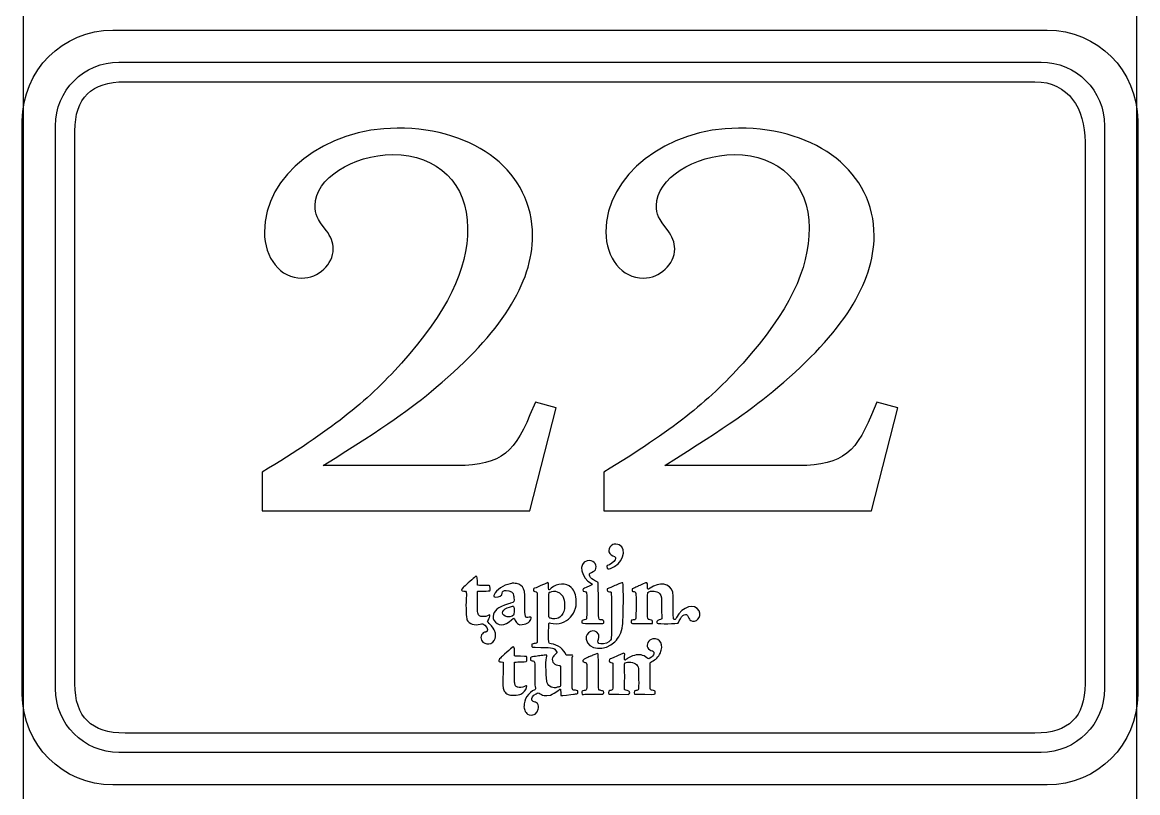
# Model space of a CAD drawing. Header units: millimetres. Extents: x 0 to 115, y 10 to 901.
# Drawn here: x -0.1 to 115.1, y 740.8 to 820.4 of the extents above; entities that cross this region are included whole.
import ezdxf

# ---------------------------------------------------------------- set-up
doc = ezdxf.new("R2010")
doc.units = ezdxf.units.MM
doc.layers.add('1', color=7, linetype='CONTINUOUS')

msp = doc.modelspace()

# ---------------------------------------------------------------- linework, layer by layer
at = {"layer": '1', "color": 7}
for p, q in [((0, 9.610394), (0, 900.64166)), ((114.999971, 900.64166), (114.999971, 9.610394)), ((9.864019, 816.269918), (105.140122, 816.269918)), ((9.864019, 816.269918), (9.864019, 816.269918)), ((10.503252, 814.241446), (104.500888, 814.241446)), ((10.503252, 814.241446), (10.503252, 814.241446)), ((3.30588, 751.565537), (3.30588, 809.693788)), ((5.317772, 752.067187), (5.317772, 809.156507)), ((111.69826, 809.693788), (111.69826, 751.565537)), ((109.686369, 808.036085), (109.686369, 752.067187)), ((52.893382, 781.15195), (52.323998, 779.841381)), ((52.323998, 769.933264), (55.055204, 780.582919)), ((55.055204, 780.582919), (52.893382, 781.15195)), ((88.17645, 781.15195), (87.607419, 779.841381)), ((87.607419, 769.933264), (90.340036, 780.582919)), ((90.340036, 780.582919), (88.17645, 781.15195)), ((43.901429, 774.602278), (30.982355, 774.602278)), ((79.18485, 774.602278), (66.267187, 774.602278)), ((24.665516, 773.920006), (24.665516, 769.933264)), ((59.950348, 773.920006), (59.950348, 769.933264)), ((24.665516, 769.933264), (52.323998, 769.933264)), ((59.950348, 769.933264), (87.607419, 769.933264)), ((60.570179, 761.976714), (60.323587, 761.864884)), ((60.323587, 761.864884), (60.323587, 761.758698)), ((63.158156, 762.001409), (62.885459, 761.871939)), ((62.885459, 761.871939), (62.885459, 761.750584)), ((58.200218, 760.706009), (58.200218, 760.000453)), ((57.04099, 759.886153), (57.115426, 760.127101)), ((57.115426, 760.127101), (57.111545, 760.570895)), ((58.200218, 760.000453), (58.194573, 759.89709)), ((58.201276, 759.697417), (58.194573, 759.239865)), ((58.204098, 759.769031), (58.201276, 759.697417)), ((65.936281, 759.81454), (65.940515, 758.798892)), ((47.786218, 759.012323), (47.510698, 759.012323)), ((47.956962, 759.107573), (47.786218, 759.012323)), ((48.538693, 759.034548), (48.515057, 758.809828)), ((48.515057, 758.809828), (48.606073, 758.647198)), ((64.018228, 758.291598), (65.008828, 758.306767)), ((65.008828, 758.306767), (65.008828, 758.439059)), ((65.940515, 758.798892), (65.892184, 758.760087)), ((51.162301, 758.232331), (51.301648, 758.164951)), ((51.301648, 758.164951), (51.537304, 758.188234)), ((60.744098, 757.277362), (60.724695, 756.700217)), ((52.537782, 756.180576), (52.530726, 756.022179)), ((52.647848, 756.212326), (52.537782, 756.180576)), ((60.724695, 756.700217), (60.659784, 756.596854)), ((62.119226, 755.163517), (62.064192, 755.200912)), ((62.109701, 754.845312), (62.119226, 755.163517)), ((49.355726, 754.331315), (49.559632, 754.321437)), ((49.559632, 754.321437), (49.557162, 754.014168)), ((55.488062, 752.897979), (55.495118, 751.850581)), ((55.495118, 751.850581), (55.443965, 751.810718)), ((62.09312, 751.48969), (62.106879, 752.03967)), ((62.146742, 751.447004), (62.09312, 751.48969)), ((54.072718, 750.855748), (54.455834, 750.90937)), ((54.455834, 750.90937), (54.636457, 750.998976)), ((57.268531, 751.340818), (57.148587, 751.379623)), ((57.275234, 751.216993), (57.268531, 751.340818)), ((61.501865, 750.989451), (62.521745, 750.985218)), ((62.521745, 750.985218), (62.572545, 751.03637)), ((104.500888, 746.980837), (10.503252, 746.980837)), ((105.140122, 744.989407), (9.864019, 744.989407))]:
    msp.add_line(p, q, dxfattribs=at)
at = {"layer": '1', "color": 1}
for p, q in [((9.224645, 819.57721), (105.779526, 819.57721)), ((9.224645, 819.57721), (9.224645, 819.57721)), ((-0.119865, 750.983807), (-0.119865, 810.227188)), ((115.124035, 810.227188), (115.124035, 750.983807)), ((105.779526, 741.634137), (9.224645, 741.634137))]:
    msp.add_line(p, q, dxfattribs=at)
for points in [[(-0.119865, 810.227188), (-0.119865, 815.407377), (4.047196, 819.57721), (9.224645, 819.57721)], [(105.779526, 819.57721), (110.956975, 819.57721), (115.124035, 815.407377), (115.124035, 810.227188)], [(9.224645, 741.634137), (4.047196, 741.634137), (-0.119865, 745.803971), (-0.119865, 750.983807)], [(115.124035, 750.983807), (115.124035, 745.803971), (110.956975, 741.634137), (105.779526, 741.634137)]]:
    msp.add_open_spline(points, degree=3, dxfattribs=at)
at = {"layer": '1', "color": 7}
for points in [[(3.30588, 809.693788), (3.30588, 813.337277), (6.231466, 816.269918), (9.864019, 816.269918)], [(105.140122, 816.269918), (108.772674, 816.269918), (111.69826, 813.337277), (111.69826, 809.693788)], [(5.317772, 809.156507), (5.317772, 812.59468), (7.005814, 814.241446), (10.503252, 814.241446)], [(104.500888, 814.241446), (107.998327, 814.241446), (109.686369, 811.472846), (109.686369, 808.036085)], [(38.608352, 809.455663), (31.153452, 809.455663), (24.892705, 804.558049), (24.892705, 798.749563)], [(52.607984, 798.349866), (52.607984, 804.841683), (46.803732, 809.455663), (38.608352, 809.455663)], [(73.893184, 809.455663), (66.437931, 809.455663), (60.177537, 804.558049), (60.177537, 798.749563)], [(87.892817, 798.349866), (87.892817, 804.841683), (82.088211, 809.455663), (73.893184, 809.455663)], [(30.129338, 801.48218), (30.129338, 804.216208), (33.998957, 806.721635), (38.153621, 806.721635)], [(38.153621, 806.721635), (42.819813, 806.721635), (45.89286, 803.703621), (45.89286, 799.147849)], [(65.412759, 801.48218), (65.412759, 804.216208), (69.283789, 806.721635), (73.437042, 806.721635)], [(73.437042, 806.721635), (78.104292, 806.721635), (81.177339, 803.703621), (81.177339, 799.147849)], [(31.324196, 798.862452), (30.300435, 800.173022), (30.129338, 800.514863), (30.129338, 801.48218)], [(66.608676, 798.862452), (65.583503, 800.173022), (65.412759, 800.514863), (65.412759, 801.48218)], [(24.892705, 798.749563), (24.892705, 796.015536), (26.543705, 793.964838), (28.763735, 793.964838)], [(32.007527, 796.984263), (32.007527, 797.609738), (31.722482, 798.293422), (31.324196, 798.862452)], [(45.89286, 799.147849), (45.89286, 794.819266), (43.787129, 790.491036), (39.064493, 785.195136)], [(60.177537, 798.749563), (60.177537, 796.015536), (61.828537, 793.964838), (64.047156, 793.964838)], [(67.290948, 796.984263), (67.290948, 797.609738), (67.006962, 798.293422), (66.608676, 798.862452)], [(81.177339, 799.147849), (81.177339, 794.819266), (79.071961, 790.491036), (74.347914, 785.195136)], [(42.649068, 782.689708), (49.307748, 788.271005), (52.607984, 793.452252), (52.607984, 798.349866)], [(77.933547, 782.689708), (84.592228, 788.271005), (87.892817, 793.452252), (87.892817, 798.349866)], [(28.763735, 793.964838), (30.47118, 793.964838), (32.007527, 795.38865), (32.007527, 796.984263)], [(64.047156, 793.964838), (65.754601, 793.964838), (67.290948, 795.38865), (67.290948, 796.984263)], [(39.064493, 785.195136), (35.308116, 781.03765), (31.836782, 778.305033), (24.665516, 773.920006)], [(74.347914, 785.195136), (70.591537, 781.03765), (67.120203, 778.305033), (59.950348, 773.920006)], [(30.982355, 774.602278), (37.755335, 778.874064), (39.861065, 780.353967), (42.649068, 782.689708)], [(66.267187, 774.602278), (73.038756, 778.874064), (75.144486, 780.353967), (77.933547, 782.689708)], [(52.323998, 779.841381), (50.560109, 775.514561), (48.965907, 774.545481), (43.901429, 774.602278)], [(87.607419, 779.841381), (85.843531, 775.514561), (84.250386, 774.545481), (79.18485, 774.602278)], [(60.896851, 766.448173), (60.332054, 766.16595), (60.329231, 765.53342), (60.894029, 765.297764)], [(60.65167, 763.984373), (61.861345, 764.396417), (62.45119, 765.983917), (61.556898, 766.420656)], [(61.556898, 766.420656), (61.386154, 766.50497), (61.038667, 766.519787), (60.898262, 766.448173)], [(60.894029, 765.297764), (61.183659, 765.176409), (61.228815, 765.089626), (61.124392, 764.866317)], [(58.252429, 764.773889), (57.28229, 764.553403), (57.583915, 762.989539), (58.707159, 762.417687)], [(59.155187, 763.993898), (59.297004, 764.480378), (58.810523, 764.902301), (58.251018, 764.773889)], [(60.323587, 764.273651), (60.265731, 764.258481), (60.26432, 764.149826), (60.323587, 764.022826)], [(61.124392, 764.866317), (61.02244, 764.652887), (60.612865, 764.349498), (60.323587, 764.273651)], [(46.586068, 763.061153), (46.320073, 762.825498), (45.555251, 762.124176), (45.429662, 762.00282)], [(46.898629, 762.667101), (46.897571, 763.237542), (46.852062, 763.296809), (46.584657, 763.061153)], [(59.093098, 762.688973), (58.48244, 762.981073), (58.282768, 763.424867), (58.693401, 763.577973)], [(58.693401, 763.577973), (58.982679, 763.686628), (59.094509, 763.785759), (59.155187, 763.993898)], [(60.323587, 764.022826), (60.37474, 763.909937), (60.416015, 763.904292), (60.65167, 763.984373)], [(45.429662, 762.00282), (45.180249, 761.760109), (45.206707, 761.652865), (45.509743, 761.652865)], [(46.922265, 762.253645), (46.907096, 762.26317), (46.898629, 762.402517), (46.898629, 762.667101)], [(47.551973, 762.228598), (47.22001, 762.234242), (46.936023, 762.245178), (46.922265, 762.253645)], [(48.174979, 762.202492), (48.165101, 762.210959), (47.885348, 762.223306), (47.551973, 762.228598)], [(48.188737, 761.681792), (48.221546, 761.706487), (48.209198, 762.169331), (48.174979, 762.202492)], [(49.279879, 761.975303), (48.669573, 761.545267), (48.392643, 761.01469), (48.77964, 761.01469)], [(50.294115, 762.40922), (49.951215, 762.344662), (49.579035, 762.184501), (49.279879, 761.975303)], [(50.480382, 762.450495), (50.468034, 762.445203), (50.383721, 762.427212), (50.294115, 762.40922)], [(50.950282, 762.424389), (50.795765, 762.448026), (50.507898, 762.464253), (50.480382, 762.451906)], [(51.672418, 761.881464), (51.549651, 762.151692), (51.246615, 762.378881), (50.950282, 762.424389)], [(51.793421, 760.357465), (51.790951, 761.640165), (51.793421, 761.614059), (51.672418, 761.881464)], [(52.740276, 761.906159), (52.628798, 761.871939), (52.708526, 761.608767), (52.829882, 761.608767)], [(54.058959, 762.480834), (53.947482, 762.421567), (52.824237, 761.933676), (52.740276, 761.906159)], [(54.257573, 762.151692), (54.256162, 762.566206), (54.249107, 762.580317), (54.06037, 762.480834)], [(54.279445, 761.815495), (54.267098, 761.848303), (54.257573, 761.997176), (54.257573, 762.151692)], [(54.533093, 761.943553), (54.294615, 761.74247), (54.305904, 761.747762), (54.279445, 761.815495)], [(56.578145, 762.033159), (56.059915, 762.512584), (55.162801, 762.47272), (54.533093, 761.943553)], [(57.111545, 760.570895), (57.10449, 761.284917), (56.959851, 761.677559), (56.578145, 762.033159)], [(58.122959, 762.023281), (57.836151, 761.906159), (57.804401, 761.878642), (57.805812, 761.76152)], [(58.707159, 762.417687), (58.864145, 762.336195), (58.829926, 762.314323), (58.122959, 762.023281)], [(59.375673, 762.527753), (59.365795, 762.545745), (59.239148, 762.61877), (59.093098, 762.688973)], [(59.40319, 760.67567), (59.396134, 761.676148), (59.383787, 762.509762), (59.375673, 762.527753)], [(61.111692, 762.21237), (60.949415, 762.143226), (60.705292, 762.037039), (60.570179, 761.976714)], [(61.626042, 762.431445), (61.506098, 762.378881), (61.274323, 762.281162), (61.111692, 762.21237)], [(61.970354, 761.816553), (61.950951, 762.633939), (61.97882, 762.584198), (61.626042, 762.431445)], [(61.986934, 761.125109), (61.986934, 761.142748), (61.97882, 761.454251), (61.970354, 761.816553)], [(63.50282, 762.154514), (63.464015, 762.140403), (63.30844, 762.071612), (63.158156, 762.001409)], [(63.969898, 762.351364), (63.752234, 762.256467), (63.542684, 762.166862), (63.50282, 762.154514)], [(64.482484, 762.141814), (64.465903, 762.603601), (64.503298, 762.588431), (63.969898, 762.352776)], [(64.736131, 761.947787), (64.485306, 761.765753), (64.496242, 761.758698), (64.482484, 762.141814)], [(67.081398, 761.55197), (66.825281, 762.449084), (65.692512, 762.640642), (64.736131, 761.947787)], [(45.509743, 761.652865), (45.789496, 761.652865), (45.786674, 761.659567), (45.735874, 760.806551)], [(45.735874, 760.806551), (45.692835, 760.108051), (45.745399, 758.826409), (45.821246, 758.692706)], [(46.934612, 759.405317), (46.897571, 759.552426), (46.884871, 761.55197), (46.922265, 761.610178)], [(46.922265, 761.610178), (46.937435, 761.633462), (47.062671, 761.641576), (47.549151, 761.64722)], [(47.549151, 761.64722), (47.962607, 761.654276), (48.167923, 761.663801), (48.188737, 761.681792)], [(48.77964, 761.01469), (49.177926, 761.01469), (49.452387, 761.174498), (49.475671, 761.423912)], [(49.475671, 761.423912), (49.497896, 761.650042), (49.58609, 761.717423), (49.860198, 761.717423)], [(49.860198, 761.717423), (50.292704, 761.717423), (50.643012, 761.481767), (50.644423, 761.186845)], [(50.667707, 760.991406), (50.751668, 760.555726), (50.702279, 760.467531), (50.338212, 760.401562)], [(50.644423, 761.186845), (50.644423, 761.144159), (50.653948, 761.054553), (50.667707, 760.991406)], [(52.829882, 761.608767), (52.908551, 761.608767), (53.036609, 761.538212), (53.075062, 761.473653)], [(53.075062, 761.473653), (53.094465, 761.441903), (53.101168, 756.602145), (53.082118, 756.428579)], [(54.26992, 760.202948), (54.267098, 761.559026), (54.257573, 761.462717), (54.420204, 761.54809)], [(54.420204, 761.54809), (54.621287, 761.654276), (54.913387, 761.668034), (55.150454, 761.585131)], [(55.150454, 761.585131), (55.442554, 761.483178), (55.759701, 761.159328), (55.80909, 760.914148)], [(55.80909, 760.914148), (55.821437, 760.854881), (55.847895, 760.762453), (55.866945, 760.708831)], [(55.866945, 760.708831), (55.949848, 760.491167), (55.929034, 759.848759), (55.832726, 759.553837)], [(57.805812, 761.76152), (57.805812, 761.648631), (57.826626, 761.629228), (57.990668, 761.592187)], [(57.990668, 761.592187), (58.204098, 761.543856), (58.200218, 761.56714), (58.200218, 760.706009)], [(59.671654, 758.695528), (59.396134, 758.703642), (59.416948, 758.549478), (59.40319, 760.67567)], [(60.323587, 761.758698), (60.323587, 761.634873), (60.330642, 761.629228), (60.557831, 761.585131)], [(60.557831, 761.585131), (60.633679, 761.571373), (60.708115, 761.542445), (60.723284, 761.525865)], [(60.723284, 761.525865), (60.757856, 761.483178), (60.773026, 758.181531), (60.744098, 757.277362)], [(61.900151, 758.098629), (61.938604, 758.323348), (62.004926, 760.649565), (61.986934, 761.125109)], [(62.885459, 761.750584), (62.885459, 761.616881), (62.867467, 761.63064), (63.092187, 761.595009)], [(63.092187, 761.595009), (63.298915, 761.557615), (63.290448, 761.621115), (63.290448, 760.171198)], [(64.481073, 760.126042), (64.481073, 761.257401), (64.486717, 761.468009), (64.514234, 761.509284)], [(64.514234, 761.509284), (64.580203, 761.610178), (64.982723, 761.677559), (65.181337, 761.623937)], [(65.181337, 761.623937), (65.250128, 761.604534), (65.363017, 761.577017), (65.434631, 761.563259)], [(65.434631, 761.563259), (65.666406, 761.51634), (65.849498, 761.283506), (65.910176, 760.956834)], [(65.910176, 760.956834), (65.923934, 760.879576), (65.93487, 760.429078), (65.936281, 759.81454)], [(67.133962, 760.10664), (67.120203, 761.244701), (67.113148, 761.43767), (67.081398, 761.55197)], [(50.129015, 760.346176), (48.927101, 759.934484), (48.606073, 759.66849), (48.538693, 759.034548)], [(49.767771, 759.055009), (49.279879, 759.301953), (49.519768, 759.819831), (50.203451, 759.99622)], [(50.338212, 760.401562), (50.28459, 760.391684), (50.189693, 760.36699), (50.129015, 760.346176)], [(50.203451, 759.99622), (50.283179, 760.017034), (50.382309, 760.047373), (50.425348, 760.063953)], [(50.425348, 760.063953), (50.568576, 760.120398), (50.649715, 760.098173), (50.67194, 759.99622)], [(50.67194, 759.99622), (50.700868, 759.858637), (50.682876, 759.188712), (50.648304, 759.147437)], [(52.262262, 758.944942), (51.800476, 758.832053), (51.796243, 758.845812), (51.793421, 760.357465)], [(54.464301, 758.84687), (54.258984, 758.889909), (54.271332, 758.801715), (54.26992, 760.202948)], [(55.832726, 759.553837), (55.741709, 759.279728), (55.47007, 758.954467), (55.245704, 758.849692)], [(55.614709, 758.363212), (56.313562, 758.610156), (56.816623, 759.147437), (57.04099, 759.886153)], [(58.194573, 759.89709), (58.195984, 759.842056), (58.194573, 759.83112), (58.204098, 759.769031)], [(63.290448, 760.171198), (63.290448, 758.639084), (63.296092, 758.671892), (63.002581, 758.671892)], [(64.762237, 758.684592), (64.446853, 758.743859), (64.478251, 758.578406), (64.481073, 760.126042)], [(67.151953, 758.787956), (67.150542, 758.790426), (67.142076, 759.383092), (67.133962, 760.10664)], [(69.814014, 759.592642), (69.384331, 760.44954), (68.057181, 760.069245), (67.479684, 758.922717)], [(68.94477, 758.607334), (69.458767, 758.265492), (70.108937, 759.002798), (69.814014, 759.592642)], [(45.821246, 758.692706), (46.067837, 758.261259), (46.603707, 758.076756), (47.182615, 758.222806)], [(47.510698, 759.012323), (47.127582, 759.010912), (47.015751, 759.086759), (46.934612, 759.405317)], [(48.132293, 758.293009), (47.904751, 758.521962), (47.907573, 758.508203), (48.042687, 758.677537)], [(48.19544, 759.136501), (48.176037, 759.209526), (48.132293, 759.203881), (47.956962, 759.107573)], [(48.042687, 758.677537), (48.100543, 758.750562), (48.21061, 759.080056), (48.19544, 759.136501)], [(48.606073, 758.647198), (48.961673, 758.007965), (49.744487, 758.020312), (50.441576, 758.68177)], [(50.648304, 759.147437), (50.521657, 758.994331), (49.996723, 758.939298), (49.767771, 759.055009)], [(50.441576, 758.68177), (50.696634, 758.922717), (50.688521, 758.924128), (50.805643, 758.60169)], [(50.805643, 758.60169), (50.862087, 758.450348), (50.997201, 758.308179), (51.162301, 758.232331)], [(51.537304, 758.188234), (52.055534, 758.24362), (52.416426, 758.50397), (52.45629, 758.855337)], [(52.45629, 758.855337), (52.470048, 758.980573), (52.448176, 758.990451), (52.262262, 758.944942)], [(54.261454, 757.420942), (54.26992, 758.461284), (54.25334, 758.39214), (54.480882, 758.323348)], [(54.596593, 758.804184), (54.590948, 758.814062), (54.53027, 758.833112), (54.464301, 758.84687)], [(54.480882, 758.323348), (54.728884, 758.250323), (55.360004, 758.272548), (55.614709, 758.363212)], [(55.245704, 758.849692), (55.120115, 758.791837), (54.62552, 758.756206), (54.596593, 758.804184)], [(57.695745, 758.461284), (57.695745, 758.298654), (57.666818, 758.303945), (58.582981, 758.291598)], [(57.94657, 758.680359), (57.723262, 758.634851), (57.695745, 758.610156), (57.695745, 758.461284)], [(58.194573, 759.239865), (58.187518, 758.705053), (58.198806, 758.73257), (57.94657, 758.680359)], [(58.582981, 758.291598), (59.838518, 758.272548), (59.97222, 758.284895), (59.97222, 758.428123)], [(59.97222, 758.428123), (59.97222, 758.597456), (59.868856, 758.689884), (59.671654, 758.695528)], [(62.787387, 758.467987), (62.786329, 758.272548), (62.762692, 758.275017), (64.018228, 758.291598)], [(63.002581, 758.671892), (62.83854, 758.671892), (62.790209, 758.625326), (62.787387, 758.467987)], [(65.008828, 758.439059), (65.008828, 758.623915), (64.99119, 758.642965), (64.762237, 758.684592)], [(65.684045, 758.683181), (65.466381, 758.632028), (65.35067, 758.428123), (65.478728, 758.320526)], [(65.478728, 758.320526), (65.557398, 758.257379), (67.58587, 758.27784), (67.646548, 758.345573)], [(65.892184, 758.760087), (65.864667, 758.738215), (65.771181, 758.703642), (65.684045, 758.683181)], [(67.479684, 758.922717), (67.359739, 758.685651), (67.278601, 758.652842), (67.151953, 758.787956)], [(67.646548, 758.345573), (67.661717, 758.362153), (67.711459, 758.459873), (67.756614, 758.561826)], [(67.756614, 758.561826), (68.068117, 759.257856), (68.495331, 759.454706), (68.680187, 758.98904)], [(68.680187, 758.98904), (68.761326, 758.780901), (68.830117, 758.684592), (68.94477, 758.607334)], [(47.762935, 757.422001), (47.389343, 757.422001), (47.14134, 756.933051), (47.332898, 756.577451)], [(47.182615, 758.222806), (47.437673, 758.288776), (47.491296, 758.276429), (47.685676, 758.11662)], [(47.685676, 758.11662), (48.016229, 757.846745), (48.063148, 757.422001), (47.762935, 757.422001)], [(48.694268, 757.504904), (48.694268, 757.622026), (48.421571, 758.003731), (48.132293, 758.293009)], [(48.724607, 757.415298), (48.708026, 757.442815), (48.694268, 757.482679), (48.694268, 757.504904)], [(48.730251, 756.749606), (48.79234, 756.990906), (48.790929, 757.313345), (48.724607, 757.415298)], [(54.522157, 756.208092), (54.25334, 756.23702), (54.251929, 756.241254), (54.261454, 757.420942)], [(59.415537, 757.201515), (59.068404, 757.872851), (58.01254, 757.43717), (58.135306, 756.672348)], [(59.40319, 756.700217), (59.481506, 756.935873), (59.48574, 757.066754), (59.415537, 757.201515)], [(61.110634, 756.410587), (61.52797, 756.825454), (61.775973, 757.35462), (61.900151, 758.098629)], [(47.332898, 756.577451), (47.65816, 755.980904), (48.558096, 756.092381), (48.730251, 756.749606)], [(52.530726, 756.022179), (52.524023, 755.826387), (52.420659, 755.847201), (53.445832, 755.834501)], [(52.865512, 756.246545), (52.806598, 756.245487), (52.707115, 756.228906), (52.647848, 756.212326)], [(53.082118, 756.428579), (53.065537, 756.279706), (53.032376, 756.25219), (52.865512, 756.246545)], [(56.062737, 755.047806), (55.879293, 755.614015), (55.187848, 756.135067), (54.522157, 756.208092)], [(58.135306, 756.672348), (58.315929, 755.550867), (60.085109, 755.39494), (61.110634, 756.410587)], [(59.640256, 756.203859), (59.350626, 756.239842), (59.289948, 756.363667), (59.40319, 756.700217)], [(60.659784, 756.596854), (60.495742, 756.330859), (60.037131, 756.15447), (59.640256, 756.203859)], [(65.031053, 756.704098), (64.576323, 756.618726), (64.310328, 756.159762), (64.501887, 755.786523)], [(65.783528, 755.219962), (66.198042, 756.05922), (65.798698, 756.848737), (65.031053, 756.704098)], [(49.709915, 755.131767), (49.543404, 754.974781), (49.386065, 754.831554), (49.362782, 754.813562)], [(50.454276, 755.800281), (50.273654, 755.651409), (50.027062, 755.429512), (49.709915, 755.131767)], [(50.731207, 755.377301), (50.733676, 755.910348), (50.682876, 755.989017), (50.452865, 755.800281)], [(50.729796, 754.965256), (50.728384, 754.982895), (50.729796, 755.170573), (50.731207, 755.377301)], [(51.344334, 754.918337), (50.802821, 754.929273), (50.731207, 754.934917), (50.729796, 754.965256)], [(52.01814, 754.619181), (52.026607, 754.927862), (52.08164, 754.904579), (51.344334, 754.918337)], [(52.745921, 754.880943), (52.427362, 754.846723), (52.386087, 754.823087), (52.377973, 754.689384)], [(53.064126, 754.923629), (52.991101, 754.912692), (52.849284, 754.89329), (52.745921, 754.880943)], [(53.655382, 755.010765), (53.443009, 754.982895), (53.240515, 754.953967), (53.064126, 754.923629)], [(53.445832, 755.834501), (54.698545, 755.819331), (54.876345, 755.776645), (55.054145, 755.448915)], [(53.910087, 755.046395), (53.86599, 755.039692), (53.75169, 755.023112), (53.655382, 755.010765)], [(54.027209, 754.74724), (54.104468, 755.026992), (54.085065, 755.075323), (53.910087, 755.046395)], [(54.896807, 755.05592), (54.732765, 754.894701), (54.677732, 754.825909), (54.655859, 754.754295)], [(55.054145, 755.448915), (55.136695, 755.298631), (55.131051, 755.286284), (54.896807, 755.05592)], [(56.277579, 755.021701), (56.093076, 755.009354), (56.075084, 755.010765), (56.062737, 755.047806)], [(56.718551, 754.864362), (56.773937, 755.064387), (56.791576, 755.058742), (56.277579, 755.021701)], [(56.677276, 753.235587), (56.677276, 754.614948), (56.681509, 754.725368), (56.718551, 754.864362)], [(58.427406, 754.856248), (58.357204, 754.819206), (58.263365, 754.775109), (58.220679, 754.75994)], [(58.587215, 754.923629), (58.569223, 754.923629), (58.497609, 754.89329), (58.427406, 754.856248)], [(58.709981, 754.966315), (58.66024, 754.943031), (58.605206, 754.923629), (58.587215, 754.923629)], [(59.040534, 755.108484), (58.908243, 755.054509), (58.75937, 754.991362), (58.709981, 754.966315)], [(59.382376, 755.137412), (59.359093, 755.224195), (59.313584, 755.219962), (59.040534, 755.108484)], [(59.409893, 753.296265), (59.404601, 754.275929), (59.391901, 755.104251), (59.382376, 755.137412)], [(61.518445, 755.023112), (61.315951, 754.923629), (60.662606, 754.639995), (60.63509, 754.639995)], [(61.692012, 755.098959), (61.681076, 755.098959), (61.603817, 755.064387), (61.518445, 755.023112)], [(61.858876, 755.167751), (61.777384, 755.130356), (61.701537, 755.098959), (61.692012, 755.098959)], [(62.064192, 755.200912), (62.010217, 755.235131), (62.002104, 755.23372), (61.858876, 755.167751)], [(63.123937, 755.011823), (62.827604, 754.934917), (62.57819, 754.825909), (62.44872, 754.716901)], [(64.399934, 754.765231), (64.051037, 755.062976), (63.624176, 755.145526), (63.123937, 755.011823)], [(64.501887, 755.786523), (64.567856, 755.657054), (64.81727, 755.494423), (64.947092, 755.494423)], [(65.146765, 755.279229), (65.177103, 755.156815), (65.066684, 754.970548), (64.879359, 754.82732)], [(64.940037, 754.368356), (65.317509, 754.573673), (65.609609, 754.867184), (65.783528, 755.219962)], [(64.947092, 755.494423), (64.989778, 755.494423), (65.131595, 755.341317), (65.146765, 755.279229)], [(49.362782, 754.813562), (49.24954, 754.731012), (49.110546, 754.544745), (49.111957, 754.478776)], [(49.111957, 754.478776), (49.111957, 754.35742), (49.133829, 754.343662), (49.355726, 754.331315)], [(49.557162, 754.014168), (49.557162, 753.844834), (49.551518, 753.259223), (49.545873, 752.710654)], [(50.753079, 752.130334), (50.729796, 752.155381), (50.717448, 754.270637), (50.740732, 754.307679)], [(50.740732, 754.307679), (50.750257, 754.322848), (50.951693, 754.331315), (51.329165, 754.331315)], [(51.329165, 754.331315), (52.055534, 754.334137), (52.010026, 754.313323), (52.01814, 754.619181)], [(52.377973, 754.689384), (52.369507, 754.526754), (52.394554, 754.493945), (52.543073, 754.462195)], [(52.543073, 754.462195), (52.850343, 754.398695), (52.832704, 754.482656), (52.831293, 753.121287)], [(54.100234, 752.164906), (53.99299, 752.46124), (53.937957, 754.42339), (54.027209, 754.74724)], [(54.655859, 754.754295), (54.537326, 754.350365), (54.908095, 753.946787), (55.365295, 753.978537)], [(55.365295, 753.978537), (55.489473, 753.98524), (55.481359, 754.062498), (55.488062, 752.897979)], [(58.220679, 754.75994), (57.747956, 754.590254), (57.632245, 754.348954), (57.99737, 754.291098)], [(57.99737, 754.291098), (58.226323, 754.254056), (58.227734, 754.248412), (58.215387, 752.725823)], [(60.63509, 754.639995), (60.567709, 754.639995), (60.498565, 754.544745), (60.498565, 754.452318)], [(60.498565, 754.452318), (60.498565, 754.342251), (60.564887, 754.287218), (60.695767, 754.287218)], [(60.695767, 754.287218), (60.776906, 754.287218), (60.881681, 754.237476), (60.901084, 754.189145)], [(60.901084, 754.189145), (60.921545, 754.134112), (60.892617, 751.55319), (60.870745, 751.495334)], [(62.240581, 754.570851), (62.109701, 754.45514), (62.098412, 754.481598), (62.109701, 754.845312)], [(62.110759, 753.472654), (62.101234, 754.200434), (62.101234, 754.202904), (62.148154, 754.233243)], [(62.148154, 754.233243), (62.41697, 754.40434), (63.134873, 754.302387), (63.334545, 754.063909)], [(62.33689, 754.639995), (62.325954, 754.639995), (62.281856, 754.606834), (62.240581, 754.570851)], [(62.44872, 754.716901), (62.397567, 754.674215), (62.346415, 754.639995), (62.33689, 754.639995)], [(63.334545, 754.063909), (63.55362, 753.803559), (63.562087, 753.748173), (63.563498, 752.546612)], [(64.879359, 754.82732), (64.621831, 754.628706), (64.569267, 754.620593), (64.399934, 754.765231)], [(64.748478, 753.916448), (64.727665, 754.278751), (64.712848, 754.244531), (64.940037, 754.368356)], [(64.754123, 752.62387), (64.760826, 753.17244), (64.758003, 753.752406), (64.748478, 753.916448)], [(49.545873, 752.710654), (49.539171, 751.83012), (49.541993, 751.702062), (49.57339, 751.614926)], [(52.831293, 753.121287), (52.829882, 752.159262), (52.835526, 751.945831), (52.864454, 751.790256)], [(56.899173, 751.424779), (56.670573, 751.433245), (56.677276, 751.376801), (56.677276, 753.235587)], [(58.215387, 752.725823), (58.204098, 751.300954), (58.226323, 751.405729), (57.925756, 751.379623)], [(59.509376, 751.424779), (59.41977, 751.445593), (59.421181, 751.415254), (59.409893, 753.296265)], [(62.106879, 752.03967), (62.123459, 752.736759), (62.123459, 752.622459), (62.110759, 753.472654)], [(63.563498, 752.546612), (63.563498, 751.336584), (63.58537, 751.422309), (63.269987, 751.378212)], [(64.955206, 751.405729), (64.727665, 751.471698), (64.740365, 751.400084), (64.754123, 752.62387)], [(9.864019, 744.989407), (6.231466, 744.989407), (3.30588, 747.922048), (3.30588, 751.565537)], [(10.503252, 746.980837), (7.005814, 746.980837), (5.317772, 748.629015), (5.317772, 752.067187)], [(49.57339, 751.614926), (49.592793, 751.559893), (49.618898, 751.477343), (49.632657, 751.427601)], [(49.632657, 751.427601), (49.661585, 751.321415), (49.842207, 751.089993), (49.931812, 751.044484)], [(50.775304, 752.041081), (50.775304, 752.079534), (50.764015, 752.119398), (50.753079, 752.130334)], [(50.988734, 751.76662), (50.888193, 751.79837), (50.775304, 751.94442), (50.775304, 752.041081)], [(51.090687, 751.721112), (51.079751, 751.732401), (51.032832, 751.752862), (50.988734, 751.76662)], [(51.771548, 751.799781), (51.571876, 751.702062), (51.163712, 751.655143), (51.090687, 751.721112)], [(51.405012, 751.007443), (51.673829, 751.123154), (51.927123, 751.430423), (51.981098, 751.707354)], [(52.849284, 751.467818), (52.162779, 751.154904), (51.695701, 750.447937), (51.720396, 749.762843)], [(51.981098, 751.707354), (52.019551, 751.90879), (52.005793, 751.914081), (51.771548, 751.799781)], [(52.864454, 751.790256), (52.911021, 751.535198), (52.909609, 751.495334), (52.849284, 751.467818)], [(55.149043, 751.711587), (54.760634, 751.565537), (54.235348, 751.791315), (54.100234, 752.164906)], [(54.636457, 750.998976), (54.881637, 751.120332), (55.118704, 751.272026), (55.300737, 751.422309)], [(55.311673, 751.755684), (55.267576, 751.74757), (55.194551, 751.728168), (55.149043, 751.711587)], [(55.300737, 751.422309), (55.497587, 751.58494), (55.506054, 751.576473), (55.506054, 751.185243)], [(55.443965, 751.810718), (55.415037, 751.787434), (55.357182, 751.762387), (55.311673, 751.755684)], [(57.148587, 751.379623), (57.082618, 751.402907), (56.969376, 751.42372), (56.899173, 751.424779)], [(59.66354, 751.383504), (59.609918, 751.400084), (59.540773, 751.419487), (59.509376, 751.424779)], [(60.870745, 751.495334), (60.849931, 751.438537), (60.692945, 751.373979), (60.582526, 751.373979)], [(62.372873, 751.376801), (62.27339, 751.393382), (62.177081, 751.42372), (62.146742, 751.447004)], [(65.18804, 751.351754), (65.15629, 751.351754), (65.051515, 751.376801), (64.955206, 751.405729)], [(109.686369, 752.067187), (109.686369, 748.629015), (107.998327, 746.980837), (104.500888, 746.980837)], [(111.69826, 751.565537), (111.69826, 747.922048), (108.772674, 744.989407), (105.140122, 744.989407)], [(49.931812, 751.044484), (49.967796, 751.026845), (50.032354, 750.989451), (50.076451, 750.961934)], [(50.076451, 750.961934), (50.239082, 750.857159), (51.126671, 750.887498), (51.405012, 751.007443)], [(52.529315, 750.37209), (52.448176, 750.602101), (52.617509, 750.864215), (52.964996, 751.044484)], [(52.864454, 750.188998), (52.770615, 750.188998), (52.550129, 750.30859), (52.529315, 750.37209)], [(52.964996, 751.044484), (53.171723, 751.154904), (53.192184, 751.153493), (53.398912, 751.03637)], [(53.398912, 751.03637), (53.601407, 750.920659), (53.626454, 750.851515), (54.072718, 750.855748)], [(55.506054, 751.185243), (55.506054, 751.025434), (55.515579, 750.887498), (55.526515, 750.880443)], [(55.526515, 750.880443), (55.562498, 750.857159), (56.642704, 750.95629), (56.82897, 751.000387)], [(56.82897, 751.000387), (56.878359, 751.012734), (56.977843, 751.022612), (57.050868, 751.022612)], [(57.050868, 751.022612), (57.242426, 751.024023), (57.283701, 751.056832), (57.275234, 751.216993)], [(57.925756, 751.379623), (57.712326, 751.361632), (57.68622, 751.331293), (57.70527, 751.125976)], [(57.70527, 751.125976), (57.724673, 750.935829), (57.702448, 750.954879), (57.870723, 750.981337)], [(57.870723, 750.981337), (57.947981, 750.990862), (58.434462, 750.998976), (58.95234, 750.997565)], [(58.95234, 750.997565), (60.017729, 750.995095), (59.950348, 750.983807), (59.950348, 751.175365)], [(59.815234, 751.350343), (59.784895, 751.350343), (59.717162, 751.365512), (59.66354, 751.383504)], [(59.950348, 751.175365), (59.950348, 751.291429), (59.90484, 751.350343), (59.815234, 751.350343)], [(60.432595, 751.152082), (60.432595, 750.983807), (60.351104, 750.996507), (61.501865, 750.989451)], [(60.582526, 751.373979), (60.483395, 751.373979), (60.432595, 751.298132), (60.432595, 751.152082)], [(62.572545, 751.03637), (62.715773, 751.181009), (62.625109, 751.335526), (62.372873, 751.376801)], [(63.132051, 751.306598), (63.096067, 751.23322), (63.095009, 751.000387), (63.132051, 751.001798)], [(63.269987, 751.378212), (63.183204, 751.365512), (63.154276, 751.350343), (63.132051, 751.306598)], [(63.132051, 751.001798), (63.14722, 751.001798), (63.621353, 750.997565), (64.18474, 750.989451)], [(64.18474, 750.989451), (65.346437, 750.974282), (65.272001, 750.964757), (65.272001, 751.156315)], [(65.272001, 751.156315), (65.272001, 751.320357), (65.258242, 751.350343), (65.18804, 751.351754)], [(51.720396, 749.762843), (51.720396, 749.762843), (51.674887, 749.67747), (51.728862, 749.565993)], [(51.728862, 749.565993), (51.781073, 749.453104), (51.796243, 749.221329), (51.931357, 749.100326)], [(51.931357, 749.100326), (52.066471, 748.977559), (52.029076, 748.853382), (52.540604, 748.835743)], [(52.540604, 748.835743), (53.051779, 748.81634), (53.204532, 749.560348), (53.211587, 749.581162)], [(53.156554, 749.970982), (53.114926, 750.028837), (52.900084, 750.188998), (52.864454, 750.188998)], [(53.211587, 749.581162), (53.23099, 749.631962), (53.188304, 749.925473), (53.156554, 749.970982)]]:
    msp.add_open_spline(points, degree=3, dxfattribs=at)

doc.saveas('drawing.dxf')
